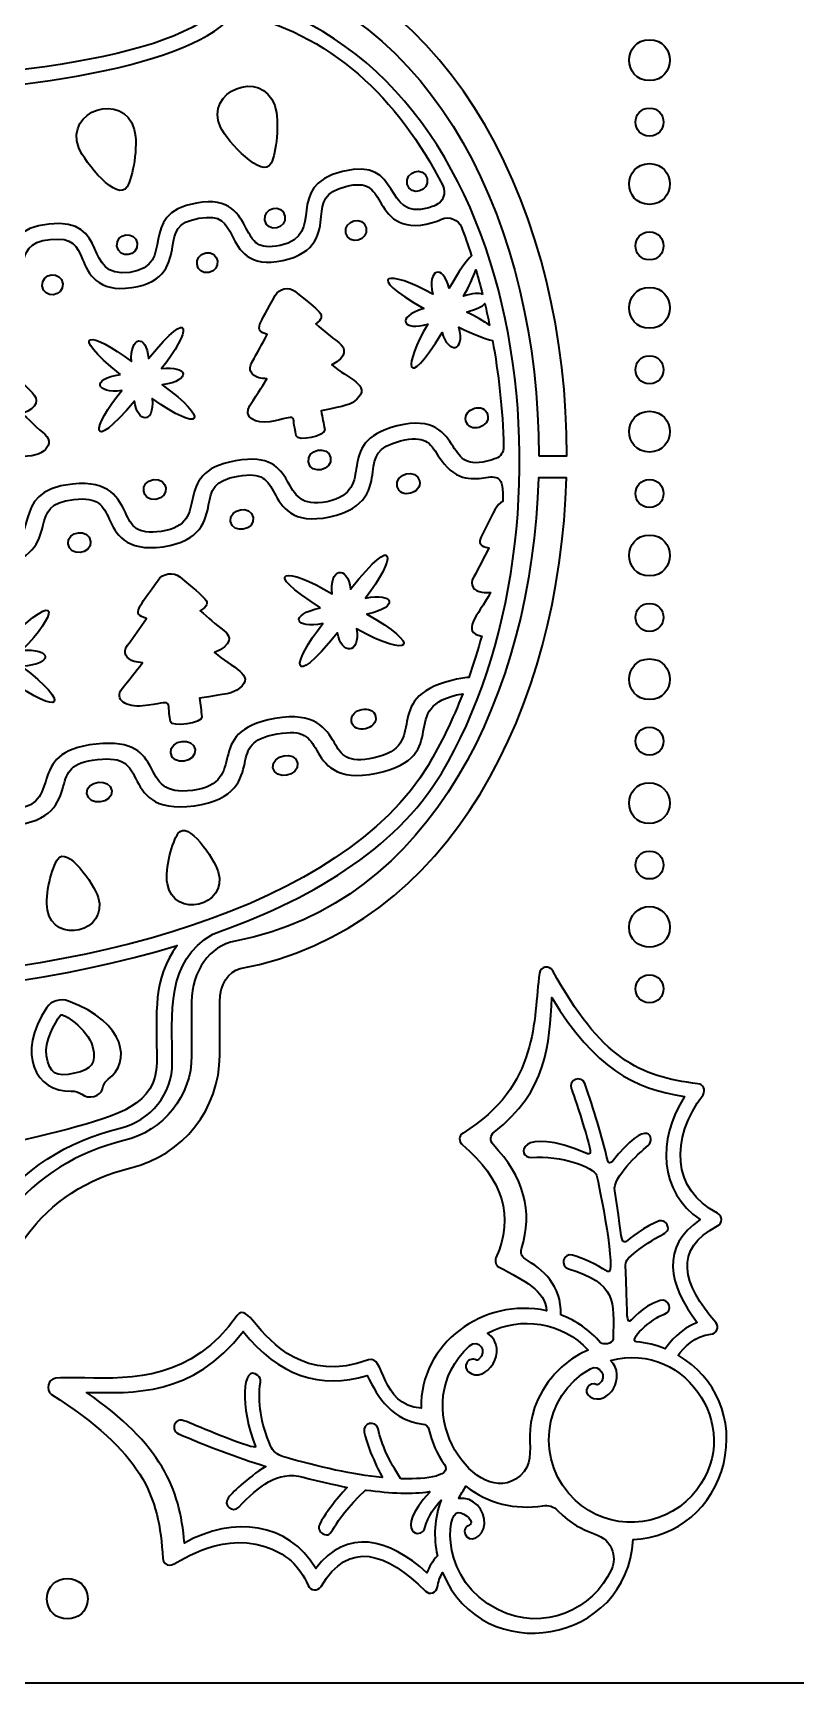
# Model space of a CAD drawing. Header units: inches. Extents: x 7.78 to 13.78, y -13.03 to -8.53.
# Drawn here: x 9.881 to 11.24, y -13.028 to -10.088 of the extents above; entities that cross this region are included whole.
import ezdxf

# ---------------------------------------------------------------- set-up
doc = ezdxf.new("R2010")
doc.units = ezdxf.units.IN
doc.header["$MEASUREMENT"] = 0
doc.layers.add('_U+0421_U+043B_U+043E_U+0439 1', color=7, linetype='Continuous')

# ---------------------------------------------------------------- blocks, each defined once
blk = doc.blocks.new('block 2')
at = {"layer": '_U+0421_U+043B_U+043E_U+0439 1', "color": 240, "lineweight": 35, "true_color": 0xed1c24}
for points, knots in [([(13.5124, -8.5278), (13.5124, -8.5278), (8.0431, -8.5278), (8.0431, -8.5278), (7.8965, -8.5278), (7.7778, -8.6393), (7.7778, -8.7769), (7.7778, -8.7769), (7.7778, -12.7785), (7.7778, -12.7785), (7.7778, -12.9161), (7.8965, -13.0278), (8.0431, -13.0278), (8.0431, -13.0278), (13.5124, -13.0278), (13.5124, -13.0278), (13.6589, -13.0278), (13.7778, -12.9161), (13.7778, -12.7785), (13.7778, -12.7785), (13.7778, -8.7769), (13.7778, -8.7769), (13.7778, -8.6393), (13.6589, -8.5278), (13.5124, -8.5278)], [0, 0, 0, 0, 1, 1, 1, 2, 2, 2, 3, 3, 3, 4, 4, 4, 5, 5, 5, 6, 6, 6, 7, 7, 7, 8, 8, 8, 8]), ([(10.7816, -10.8413), (10.7817, -10.4418), (10.6009, -10.042), (10.2405, -9.974), (10.177, -9.962), (10.1632, -9.9015), (10.1632, -9.8369), (10.1632, -9.7475), (10.1039, -9.6701), (10.0184, -9.6437), (9.5474, -9.4976), (9.8893, -8.8734), (9.5285, -8.8611), (9.5285, -8.8611), (9.5285, -8.8109), (9.5285, -8.8109), (9.948, -8.8209), (9.6008, -9.4617), (10.0332, -9.5959), (10.1409, -9.6291), (10.2132, -9.7261), (10.2132, -9.8369), (10.2132, -9.8519), (10.2078, -9.9169), (10.2496, -9.9248), (10.6374, -9.998), (10.8317, -10.4198), (10.8316, -10.8413), (10.8316, -10.8413), (10.7816, -10.8413), (10.7816, -10.8413)], [0, 0, 0, 0, 1, 1, 1, 2, 2, 2, 3, 3, 3, 4, 4, 4, 5, 5, 5, 6, 6, 6, 7, 7, 7, 8, 8, 8, 9, 9, 9, 10, 10, 10, 10]), ([(10.2496, -11.7551), (10.2289, -11.759), (10.2132, -11.7843), (10.2132, -11.814), (10.2132, -11.814), (10.2132, -11.91), (10.2132, -11.91), (10.2132, -12.0048), (10.148, -12.0872), (10.0546, -12.1101), (9.8985, -12.148), (9.8046, -12.2747), (9.7828, -12.4763), (9.7739, -12.5605), (9.7027, -12.624), (9.6173, -12.624), (9.6173, -12.624), (9.5285, -12.624), (9.5285, -12.624), (9.5285, -12.624), (9.5285, -12.574), (9.5285, -12.574), (9.5285, -12.574), (9.6173, -12.574), (9.6173, -12.574), (9.6764, -12.574), (9.7268, -12.5298), (9.7331, -12.4711), (9.7591, -12.2312), (9.8782, -12.1016), (10.0427, -12.0615), (10.1131, -12.0443), (10.1632, -11.9823), (10.1632, -11.91), (10.1632, -11.91), (10.1632, -11.814), (10.1632, -11.814), (10.1632, -11.7598), (10.1957, -11.7143), (10.2405, -11.7059), (10.5898, -11.6402), (10.7695, -11.2657), (10.781, -10.8807), (10.781, -10.8807), (10.831, -10.8807), (10.831, -10.8807), (10.8192, -11.2877), (10.6257, -11.6844), (10.2496, -11.7551)], [0, 0, 0, 0, 1, 1, 1, 2, 2, 2, 3, 3, 3, 4, 4, 4, 5, 5, 5, 6, 6, 6, 7, 7, 7, 8, 8, 8, 9, 9, 9, 10, 10, 10, 11, 11, 11, 12, 12, 12, 13, 13, 13, 14, 14, 14, 15, 15, 15, 16, 16, 16, 16])]:
    blk.add_open_spline(points, degree=3, knots=knots, dxfattribs=at)

msp = doc.modelspace()

# ---------------------------------------------------------------- linework, layer by layer
at = {"layer": '_U+0421_U+043B_U+043E_U+0439 1', "color": 7, "lineweight": 35, "true_color": 0xffffff}
for points, knots in [([(9.6989, -12.4801), (9.6946, -12.5204), (9.6602, -12.5508), (9.6189, -12.5508), (9.6189, -12.5508), (9.4035, -12.5508), (9.4035, -12.5508), (9.3624, -12.5508), (9.3281, -12.5204), (9.3237, -12.4803), (9.2981, -12.2437), (9.1788, -12.0873), (8.9878, -12.0396), (8.9327, -12.0259), (8.8944, -11.9776), (8.8948, -11.9221), (8.8956, -11.8134), (8.896, -11.7472), (8.837, -11.703), (8.6578, -11.6408), (8.4921, -11.5408), (8.403, -11.3807), (8.1487, -10.9234), (8.2667, -10.1162), (8.7869, -10.0219), (8.8738, -10.0061), (8.8959, -9.9293), (8.8938, -9.8403), (8.8919, -9.7665), (8.9398, -9.7118), (9.0003, -9.6954), (9.5145, -9.5546), (9.1726, -8.9236), (9.4926, -8.8966), (9.4926, -8.8966), (9.5287, -8.8957), (9.5287, -8.8957), (9.838, -8.9066), (9.5203, -9.5394), (10.0094, -9.6911), (10.0808, -9.7132), (10.1288, -9.7769), (10.1288, -9.8498), (10.1288, -9.9525), (10.1637, -10.0089), (10.2355, -10.0223), (10.7751, -10.1423), (10.8683, -10.9741), (10.6081, -11.4073), (10.5256, -11.5448), (10.3698, -11.6347), (10.2008, -11.6934), (10.2008, -11.6934), (10.2009, -11.6937), (10.2009, -11.6937), (10.1162, -11.7411), (10.1288, -11.8366), (10.1288, -11.9229), (10.1288, -11.978), (10.0906, -12.0259), (10.0358, -12.0393), (9.8442, -12.0861), (9.7246, -12.2426), (9.6989, -12.4801)], [0, 0, 0, 0, 1, 1, 1, 2, 2, 2, 3, 3, 3, 4, 4, 4, 5, 5, 5, 6, 6, 6, 7, 7, 7, 8, 8, 8, 9, 9, 9, 10, 10, 10, 11, 11, 11, 12, 12, 12, 13, 13, 13, 14, 14, 14, 15, 15, 15, 16, 16, 16, 17, 17, 17, 18, 18, 18, 19, 19, 19, 20, 20, 20, 21, 21, 21, 21]), ([(10.2098, -10.0444), (10.1562, -10.0272), (10.101, -9.9783), (10.101, -9.8498), (10.101, -9.7891), (10.0609, -9.7361), (10.0012, -9.7176), (9.9862, -9.713), (9.972, -9.7078), (9.9583, -9.7023), (9.9014, -9.8407), (9.1792, -9.8459), (9.0758, -9.7193), (9.0601, -9.7001), (9.0437, -9.7123), (9.0077, -9.7222), (8.9583, -9.7355), (8.9201, -9.7797), (8.9216, -9.8393), (8.9237, -9.9243), (8.9023, -9.9762), (8.8726, -10.0073), (8.6845, -10.204), (10.0368, -10.2388), (10.2098, -10.0444)], [0, 0, 0, 0, 1, 1, 1, 2, 2, 2, 3, 3, 3, 4, 4, 4, 5, 5, 5, 6, 6, 6, 7, 7, 7, 8, 8, 8, 8]), ([(8.4012, -10.3709), (8.4055, -10.3829), (8.4153, -10.3922), (8.4391, -10.3991), (8.5238, -10.4237), (8.4838, -10.3066), (8.5927, -10.3347), (8.7014, -10.3619), (8.6181, -10.4478), (8.7038, -10.4665), (8.7895, -10.4848), (8.7427, -10.3709), (8.8528, -10.3909), (8.963, -10.4104), (8.8851, -10.5019), (8.9716, -10.5144), (9.0581, -10.5266), (9.0046, -10.4164), (9.1156, -10.4286), (9.2267, -10.4401), (9.1544, -10.5369), (9.2414, -10.5433), (9.3285, -10.5493), (9.2685, -10.443), (9.3799, -10.4473), (9.4906, -10.4509), (9.426, -10.5528), (9.5123, -10.5529), (9.5996, -10.5528), (9.5333, -10.4509), (9.6448, -10.4473), (9.756, -10.443), (9.6962, -10.5494), (9.7833, -10.5433), (9.8702, -10.5371), (9.798, -10.4401), (9.9089, -10.4286), (10.0201, -10.4165), (9.9664, -10.5268), (10.0531, -10.5146), (10.1396, -10.5021), (10.0617, -10.4105), (10.1719, -10.3911), (10.2316, -10.3803), (10.2481, -10.4126), (10.2606, -10.4365), (10.2726, -10.4597), (10.2806, -10.4753), (10.3209, -10.4666), (10.4056, -10.448), (10.3239, -10.3619), (10.432, -10.3348), (10.5409, -10.3069), (10.501, -10.4239), (10.5855, -10.3994), (10.5898, -10.3982), (10.5935, -10.3968), (10.597, -10.3954), (10.6109, -10.3897), (10.6173, -10.3733), (10.6105, -10.36), (10.5321, -10.2055), (10.4102, -10.0871), (10.2396, -10.0515), (10.1085, -10.2405), (8.9866, -10.2539), (8.7991, -10.0732), (8.7846, -10.0593), (8.7635, -10.0548), (8.7442, -10.0603), (8.5863, -10.1053), (8.4734, -10.2232), (8.4012, -10.3709)], [0, 0, 0, 0, 1, 1, 1, 2, 2, 2, 3, 3, 3, 4, 4, 4, 5, 5, 5, 6, 6, 6, 7, 7, 7, 8, 8, 8, 9, 9, 9, 10, 10, 10, 11, 11, 11, 12, 12, 12, 13, 13, 13, 14, 14, 14, 15, 15, 15, 16, 16, 16, 17, 17, 17, 18, 18, 18, 19, 19, 19, 20, 20, 20, 21, 21, 21, 22, 22, 22, 23, 23, 23, 24, 24, 24, 24]), ([(10.9788, -10.1729), (11.0267, -10.1729), (11.0268, -10.1003), (10.9788, -10.1003), (10.9308, -10.1003), (10.9307, -10.1729), (10.9788, -10.1729)], [0, 0, 0, 0, 1, 1, 1, 2, 2, 2, 2]), ([(10.3049, -10.3203), (10.3135, -10.303), (10.3209, -10.2473), (10.3112, -10.2175), (10.288, -10.1504), (10.1849, -10.1915), (10.2148, -10.2562), (10.2273, -10.2823), (10.2901, -10.3498), (10.3049, -10.3203)], [0, 0, 0, 0, 1, 1, 1, 2, 2, 2, 3, 3, 3, 3]), ([(10.0483, -10.3622), (10.058, -10.3455), (10.0689, -10.2904), (10.0609, -10.26), (10.0421, -10.1915), (9.9366, -10.2259), (9.9623, -10.2925), (9.9731, -10.3194), (10.0316, -10.3907), (10.0483, -10.3622)], [0, 0, 0, 0, 1, 1, 1, 2, 2, 2, 3, 3, 3, 3]), ([(10.9788, -10.2718), (11.0117, -10.2718), (11.0117, -10.222), (10.9788, -10.222), (10.9459, -10.222), (10.9458, -10.2718), (10.9788, -10.2718)], [0, 0, 0, 0, 1, 1, 1, 2, 2, 2, 2]), ([(10.5826, -10.3473), (10.5769, -10.3247), (10.5419, -10.3348), (10.5473, -10.3576), (10.5527, -10.3804), (10.5883, -10.3701), (10.5826, -10.3473)], [0, 0, 0, 0, 1, 1, 1, 2, 2, 2, 2]), ([(10.9788, -10.3935), (11.0267, -10.3935), (11.0268, -10.3209), (10.9788, -10.3209), (10.9308, -10.3209), (10.9307, -10.3935), (10.9788, -10.3935)], [0, 0, 0, 0, 1, 1, 1, 2, 2, 2, 2]), ([(8.3016, -10.8375), (8.3081, -10.8416), (8.3166, -10.8454), (8.328, -10.8487), (8.3719, -10.8615), (8.3814, -10.8468), (8.3956, -10.8247), (8.4102, -10.8019), (8.4299, -10.7712), (8.4952, -10.788), (8.6152, -10.8182), (8.5263, -10.9025), (8.6201, -10.923), (8.6645, -10.9325), (8.6731, -10.9171), (8.6859, -10.8941), (8.6991, -10.8703), (8.7169, -10.8382), (8.783, -10.8503), (8.9049, -10.8718), (8.8201, -10.9622), (8.9155, -10.9759), (9.0106, -10.9895), (8.951, -10.8785), (9.0737, -10.8918), (9.196, -10.9046), (9.1181, -11.0008), (9.2134, -11.0079), (9.3087, -11.0144), (9.2431, -10.9079), (9.3659, -10.9126), (9.4887, -10.9166), (9.4167, -11.0183), (9.5123, -11.0184), (9.6085, -11.0183), (9.5355, -10.9166), (9.6587, -10.9126), (9.7819, -10.9079), (9.7155, -11.0144), (9.8112, -11.0079), (9.9066, -11.0009), (9.8285, -10.9046), (9.951, -10.8919), (10.0176, -10.8846), (10.0334, -10.9179), (10.0451, -10.9426), (10.0564, -10.9665), (10.0641, -10.9825), (10.1091, -10.9761), (10.2038, -10.9623), (10.1202, -10.8718), (10.2416, -10.8504), (10.3631, -10.8282), (10.3104, -10.9432), (10.4045, -10.9232), (10.4984, -10.9026), (10.4094, -10.8183), (10.5295, -10.7882), (10.5948, -10.7714), (10.6144, -10.8021), (10.6291, -10.825), (10.6433, -10.8469), (10.6527, -10.8618), (10.6966, -10.849), (10.6995, -10.8482), (10.7023, -10.8472), (10.7049, -10.8462), (10.7135, -10.8432), (10.7192, -10.8347), (10.7189, -10.8255), (10.7174, -10.7577), (10.7097, -10.6934), (10.6992, -10.636), (10.6857, -10.6329), (10.6657, -10.6255), (10.6392, -10.6122), (10.6514, -10.6576), (10.6193, -10.6598), (10.6094, -10.6216), (10.5417, -10.7334), (10.5407, -10.6779), (10.5838, -10.6068), (10.5401, -10.6202), (10.5251, -10.5948), (10.5768, -10.579), (10.4682, -10.5173), (10.5136, -10.5091), (10.5926, -10.5533), (10.5822, -10.5088), (10.611, -10.4988), (10.6217, -10.543), (10.6398, -10.5117), (10.653, -10.4934), (10.6618, -10.4849), (10.6555, -10.4653), (10.6493, -10.4482), (10.6438, -10.4343), (10.6383, -10.4201), (10.6223, -10.414), (10.6084, -10.4201), (10.6035, -10.4222), (10.5981, -10.4243), (10.5921, -10.4259), (10.5314, -10.4434), (10.5126, -10.4116), (10.4989, -10.3887), (10.4858, -10.3662), (10.4771, -10.3516), (10.4378, -10.3616), (10.3985, -10.3715), (10.3967, -10.3889), (10.3939, -10.4154), (10.3912, -10.4425), (10.3871, -10.4801), (10.3259, -10.4936), (10.2644, -10.5066), (10.2474, -10.4736), (10.2353, -10.4497), (10.2234, -10.4264), (10.2158, -10.4111), (10.176, -10.4183), (10.1362, -10.4253), (10.1334, -10.4425), (10.1291, -10.4687), (10.1246, -10.4955), (10.1184, -10.5329), (10.0564, -10.5419), (9.9944, -10.5505), (9.9795, -10.5162), (9.9688, -10.4916), (9.9584, -10.4675), (9.9516, -10.4516), (9.9114, -10.4559), (9.8714, -10.4603), (9.8676, -10.4771), (9.8617, -10.503), (9.8556, -10.5294), (9.8471, -10.5662), (9.7848, -10.5708), (9.7226, -10.5751), (9.7096, -10.5398), (9.7005, -10.5144), (9.6916, -10.4896), (9.6858, -10.4733), (9.6456, -10.4748), (9.6053, -10.4762), (9.6005, -10.4928), (9.5931, -10.5183), (9.5855, -10.5443), (9.5748, -10.5803), (9.5123, -10.5805), (9.4499, -10.5803), (9.4392, -10.5441), (9.4316, -10.5183), (9.4242, -10.4928), (9.4194, -10.4762), (9.3791, -10.4748), (9.3389, -10.4733), (9.3331, -10.4896), (9.3241, -10.5144), (9.3149, -10.5398), (9.3021, -10.5751), (9.2398, -10.5708), (9.1774, -10.5662), (9.1689, -10.5294), (9.163, -10.503), (9.157, -10.4771), (9.1533, -10.4601), (9.1133, -10.4559), (9.0731, -10.4516), (9.0663, -10.4673), (9.0559, -10.4915), (9.0452, -10.5162), (9.0302, -10.5505), (8.9683, -10.5418), (8.9063, -10.5328), (8.9001, -10.4954), (8.8956, -10.4686), (8.8913, -10.4423), (8.8885, -10.4253), (8.8487, -10.4182), (8.8089, -10.4109), (8.8013, -10.4262), (8.7894, -10.4496), (8.7773, -10.4734), (8.7602, -10.5065), (8.6988, -10.4934), (8.6374, -10.48), (8.6335, -10.4423), (8.6306, -10.4153), (8.628, -10.3887), (8.6262, -10.3714), (8.5869, -10.3615), (8.5476, -10.3514), (8.5389, -10.3661), (8.5256, -10.3886), (8.5121, -10.4115), (8.4931, -10.4433), (8.4326, -10.4258), (8.4237, -10.4232), (8.4162, -10.4201), (8.4096, -10.4168), (8.3966, -10.4098), (8.3805, -10.4164), (8.3749, -10.4301), (8.3683, -10.4468), (8.3621, -10.4643), (8.3562, -10.4824), (8.365, -10.4914), (8.3778, -10.5094), (8.3951, -10.5393), (8.4058, -10.4952), (8.4346, -10.5051), (8.4243, -10.5496), (8.5032, -10.5054), (8.5486, -10.5136), (8.44, -10.5753), (8.4918, -10.5912), (8.4767, -10.6165), (8.433, -10.6032), (8.4761, -10.6742), (8.4751, -10.7297), (8.4074, -10.6179), (8.3975, -10.6561), (8.3654, -10.654), (8.3776, -10.6085), (8.3521, -10.6213), (8.3326, -10.6287), (8.3192, -10.632), (8.3075, -10.6979), (8.301, -10.7676), (8.3016, -10.8375)], [0, 0, 0, 0, 1, 1, 1, 2, 2, 2, 3, 3, 3, 4, 4, 4, 5, 5, 5, 6, 6, 6, 7, 7, 7, 8, 8, 8, 9, 9, 9, 10, 10, 10, 11, 11, 11, 12, 12, 12, 13, 13, 13, 14, 14, 14, 15, 15, 15, 16, 16, 16, 17, 17, 17, 18, 18, 18, 19, 19, 19, 20, 20, 20, 21, 21, 21, 22, 22, 22, 23, 23, 23, 24, 24, 24, 25, 25, 25, 26, 26, 26, 27, 27, 27, 28, 28, 28, 29, 29, 29, 30, 30, 30, 31, 31, 31, 32, 32, 32, 33, 33, 33, 34, 34, 34, 35, 35, 35, 36, 36, 36, 37, 37, 37, 38, 38, 38, 39, 39, 39, 40, 40, 40, 41, 41, 41, 42, 42, 42, 43, 43, 43, 44, 44, 44, 45, 45, 45, 46, 46, 46, 47, 47, 47, 48, 48, 48, 49, 49, 49, 50, 50, 50, 51, 51, 51, 52, 52, 52, 53, 53, 53, 54, 54, 54, 55, 55, 55, 56, 56, 56, 57, 57, 57, 58, 58, 58, 59, 59, 59, 60, 60, 60, 61, 61, 61, 62, 62, 62, 63, 63, 63, 64, 64, 64, 65, 65, 65, 66, 66, 66, 67, 67, 67, 68, 68, 68, 69, 69, 69, 70, 70, 70, 71, 71, 71, 72, 72, 72, 73, 73, 73, 74, 74, 74, 75, 75, 75, 76, 76, 76, 77, 77, 77, 77]), ([(10.2937, -10.4219), (10.2978, -10.4451), (10.3338, -10.4373), (10.3294, -10.4143), (10.3251, -10.3912), (10.2896, -10.3989), (10.2937, -10.4219)], [0, 0, 0, 0, 1, 1, 1, 2, 2, 2, 2]), ([(10.4739, -10.4355), (10.4689, -10.4128), (10.4333, -10.4216), (10.4381, -10.4446), (10.443, -10.4676), (10.4791, -10.4584), (10.4739, -10.4355)], [0, 0, 0, 0, 1, 1, 1, 2, 2, 2, 2]), ([(10.0302, -10.4679), (10.033, -10.4912), (10.0692, -10.4861), (10.0663, -10.4628), (10.0634, -10.4396), (10.0276, -10.4446), (10.0302, -10.4679)], [0, 0, 0, 0, 1, 1, 1, 2, 2, 2, 2]), ([(10.9788, -10.4924), (11.0117, -10.4924), (11.0117, -10.4426), (10.9788, -10.4426), (10.9459, -10.4426), (10.9458, -10.4924), (10.9788, -10.4924)], [0, 0, 0, 0, 1, 1, 1, 2, 2, 2, 2]), ([(10.1937, -10.5151), (10.2177, -10.5108), (10.2123, -10.4757), (10.1883, -10.48), (10.1642, -10.4843), (10.1696, -10.5194), (10.1937, -10.5151)], [0, 0, 0, 0, 1, 1, 1, 2, 2, 2, 2]), ([(9.9337, -10.5348), (9.9314, -10.5116), (9.8951, -10.5154), (9.897, -10.5387), (9.8991, -10.5623), (9.9359, -10.5583), (9.9337, -10.5348)], [0, 0, 0, 0, 1, 1, 1, 2, 2, 2, 2]), ([(10.6814, -10.5539), (10.6774, -10.5379), (10.6736, -10.5243), (10.6695, -10.5102), (10.6649, -10.5234), (10.6575, -10.5397), (10.6475, -10.5571), (10.6633, -10.5522), (10.675, -10.551), (10.6814, -10.5539)], [0, 0, 0, 0, 1, 1, 1, 2, 2, 2, 3, 3, 3, 3]), ([(10.3026, -10.7808), (10.3567, -10.7703), (10.3394, -10.7647), (10.3495, -10.8057), (10.3514, -10.8171), (10.4023, -10.8061), (10.4002, -10.7948), (10.3981, -10.7837), (10.396, -10.7729), (10.3939, -10.7616), (10.4383, -10.7518), (10.4462, -10.7512), (10.4577, -10.7405), (10.4838, -10.7158), (10.4426, -10.705), (10.4127, -10.6791), (10.4399, -10.6657), (10.4391, -10.6494), (10.4253, -10.6396), (10.4112, -10.6294), (10.3981, -10.6179), (10.3844, -10.6066), (10.4058, -10.59), (10.3916, -10.5855), (10.347, -10.5483), (10.3366, -10.5397), (10.3187, -10.5436), (10.312, -10.5558), (10.2848, -10.6073), (10.2717, -10.6183), (10.298, -10.6251), (10.2889, -10.6418), (10.2803, -10.6582), (10.2709, -10.6741), (10.2624, -10.688), (10.2705, -10.6993), (10.2831, -10.7025), (10.2874, -10.7037), (10.2921, -10.7037), (10.2971, -10.7044), (10.293, -10.7114), (10.2826, -10.7275), (10.267, -10.7519), (10.2539, -10.7721), (10.2771, -10.7857), (10.3026, -10.7808)], [0, 0, 0, 0, 1, 1, 1, 2, 2, 2, 3, 3, 3, 4, 4, 4, 5, 5, 5, 6, 6, 6, 7, 7, 7, 8, 8, 8, 9, 9, 9, 10, 10, 10, 11, 11, 11, 12, 12, 12, 13, 13, 13, 14, 14, 14, 15, 15, 15, 15]), ([(10.9788, -10.6141), (11.0267, -10.6141), (11.0268, -10.5415), (10.9788, -10.5415), (10.9308, -10.5415), (10.9307, -10.6141), (10.9788, -10.6141)], [0, 0, 0, 0, 1, 1, 1, 2, 2, 2, 2]), ([(10.0363, -10.6966), (9.9827, -10.7041), (9.9935, -10.7315), (10.0388, -10.7253), (9.9851, -10.7886), (9.9773, -10.8436), (10.0617, -10.7439), (10.0655, -10.7832), (10.0976, -10.7861), (10.0927, -10.7393), (10.1805, -10.8025), (10.1982, -10.7778), (10.1106, -10.715), (10.1656, -10.7071), (10.1553, -10.6796), (10.1095, -10.6862), (10.162, -10.6214), (10.1674, -10.5684), (10.0863, -10.6682), (10.0827, -10.6229), (10.0527, -10.6282), (10.0559, -10.6737), (9.9849, -10.6176), (9.9388, -10.6186), (10.0363, -10.6966)], [0, 0, 0, 0, 1, 1, 1, 2, 2, 2, 3, 3, 3, 4, 4, 4, 5, 5, 5, 6, 6, 6, 7, 7, 7, 8, 8, 8, 8]), ([(10.6531, -10.5854), (10.6701, -10.5939), (10.6836, -10.6017), (10.6939, -10.6086), (10.691, -10.5945), (10.6885, -10.5831), (10.6854, -10.57), (10.6813, -10.5757), (10.6707, -10.5799), (10.6531, -10.5854)], [0, 0, 0, 0, 1, 1, 1, 2, 2, 2, 3, 3, 3, 3]), ([(9.7409, -10.8515), (9.7533, -10.8508), (9.7656, -10.8501), (9.7778, -10.8491), (9.7858, -10.8486), (9.7808, -10.8532), (9.7845, -10.8828), (9.7851, -10.8943), (9.8367, -10.8905), (9.8359, -10.879), (9.8352, -10.8678), (9.8344, -10.8568), (9.8337, -10.8453), (9.8787, -10.8416), (9.8866, -10.8422), (9.8991, -10.8332), (9.9092, -10.8258), (9.9138, -10.8134), (9.9014, -10.8029), (9.8931, -10.7958), (9.8666, -10.7715), (9.8617, -10.7661), (9.8902, -10.7565), (9.8914, -10.7403), (9.8789, -10.7286), (9.8662, -10.7165), (9.8546, -10.7033), (9.8423, -10.6903), (9.8656, -10.6765), (9.851, -10.6693), (9.8121, -10.6271), (9.8028, -10.6171), (9.7846, -10.6184), (9.7766, -10.6297), (9.7437, -10.6768), (9.7294, -10.6861), (9.7545, -10.6965), (9.7437, -10.7118), (9.7333, -10.7268), (9.722, -10.7412), (9.712, -10.754), (9.7187, -10.7662), (9.7308, -10.7712), (9.7351, -10.7729), (9.7396, -10.7737), (9.7444, -10.775), (9.7395, -10.7814), (9.7274, -10.7958), (9.7089, -10.8179), (9.6938, -10.8362), (9.7152, -10.8529), (9.7409, -10.8515)], [0, 0, 0, 0, 1, 1, 1, 2, 2, 2, 3, 3, 3, 4, 4, 4, 5, 5, 5, 6, 6, 6, 7, 7, 7, 8, 8, 8, 9, 9, 9, 10, 10, 10, 11, 11, 11, 12, 12, 12, 13, 13, 13, 14, 14, 14, 15, 15, 15, 16, 16, 16, 17, 17, 17, 17]), ([(10.9788, -10.713), (11.0117, -10.713), (11.0117, -10.6632), (10.9788, -10.6632), (10.9459, -10.6632), (10.9458, -10.713), (10.9788, -10.713)], [0, 0, 0, 0, 1, 1, 1, 2, 2, 2, 2]), ([(10.6905, -10.768), (10.6846, -10.7455), (10.6462, -10.7568), (10.6517, -10.7794), (10.6573, -10.8022), (10.6962, -10.7908), (10.6905, -10.768)], [0, 0, 0, 0, 1, 1, 1, 2, 2, 2, 2]), ([(10.9788, -10.8347), (11.0267, -10.8347), (11.0268, -10.7621), (10.9788, -10.7621), (10.9308, -10.7621), (10.9307, -10.8347), (10.9788, -10.8347)], [0, 0, 0, 0, 1, 1, 1, 2, 2, 2, 2]), ([(8.3683, -11.2362), (8.377, -11.2369), (8.3867, -11.2384), (8.3977, -11.2412), (8.5303, -11.2746), (8.4327, -11.3569), (8.5363, -11.3796), (8.6391, -11.4015), (8.5799, -11.2853), (8.7131, -11.3096), (8.847, -11.3332), (8.7551, -11.4223), (8.8595, -11.4375), (8.9633, -11.4521), (8.8974, -11.3404), (9.0316, -11.3551), (9.1659, -11.369), (9.081, -11.4647), (9.1853, -11.4723), (9.2898, -11.4796), (9.217, -11.3726), (9.3519, -11.3779), (9.4876, -11.3823), (9.4067, -11.4837), (9.5123, -11.484), (9.6171, -11.4837), (9.5377, -11.3822), (9.6727, -11.3779), (9.8076, -11.3728), (9.7348, -11.4796), (9.8392, -11.4723), (9.9437, -11.4648), (9.8587, -11.3691), (9.993, -11.3551), (10.1278, -11.3404), (10.0606, -11.4523), (10.1649, -11.4376), (10.2694, -11.4226), (10.1778, -11.3333), (10.3114, -11.3097), (10.3838, -11.2965), (10.4027, -11.3283), (10.4169, -11.3519), (10.4305, -11.3748), (10.4395, -11.3901), (10.4881, -11.3797), (10.5909, -11.3573), (10.4952, -11.2746), (10.6269, -11.2415), (10.6381, -11.2386), (10.648, -11.2371), (10.6569, -11.2364), (10.6653, -11.2123), (10.6731, -11.1878), (10.6799, -11.1625), (10.6421, -11.1557), (10.6719, -11.1279), (10.6958, -11.085), (10.6903, -11.0848), (10.6852, -11.0853), (10.6803, -11.0846), (10.6663, -11.0826), (10.657, -11.0722), (10.6656, -11.0573), (10.6752, -11.0404), (10.6838, -11.0232), (10.6928, -11.0055), (10.677, -11.0032), (10.6735, -10.9965), (10.6785, -10.9868), (10.7051, -10.9351), (10.7048, -10.9291), (10.7174, -10.923), (10.7229, -10.8263), (10.6608, -10.9338), (10.6019, -10.8407), (10.5878, -10.8183), (10.5787, -10.8039), (10.5352, -10.815), (10.4917, -10.8259), (10.4895, -10.8433), (10.4859, -10.8701), (10.4823, -10.8973), (10.4771, -10.9354), (10.4095, -10.9501), (10.3417, -10.9646), (10.3237, -10.9316), (10.3106, -10.9079), (10.298, -10.8847), (10.2896, -10.8696), (10.2458, -10.8776), (10.2019, -10.8854), (10.1985, -10.9026), (10.1934, -10.929), (10.1881, -10.9559), (10.1808, -10.9934), (10.1124, -11.0034), (10.0439, -11.013), (10.0278, -10.9787), (10.0163, -10.9543), (10.0051, -10.9301), (9.9977, -10.9144), (9.9534, -10.9193), (9.9092, -10.9239), (9.9048, -10.9408), (9.8981, -10.9669), (9.8912, -10.9933), (9.8816, -11.0303), (9.8128, -11.0354), (9.7441, -11.04), (9.7301, -11.0048), (9.7201, -10.9794), (9.7103, -10.9547), (9.7039, -10.9384), (9.6595, -10.9401), (9.6151, -10.9416), (9.6098, -10.9582), (9.6014, -10.9837), (9.593, -11.0097), (9.5812, -11.0458), (9.5123, -11.0459), (9.4434, -11.0458), (9.4316, -11.0096), (9.4231, -10.9837), (9.4149, -10.9582), (9.4095, -10.9416), (9.3651, -10.9401), (9.3206, -10.9384), (9.3142, -10.9546), (9.3045, -10.9794), (9.2945, -11.0047), (9.2805, -11.04), (9.2117, -11.0353), (9.143, -11.0303), (9.1334, -10.9933), (9.1264, -10.9668), (9.1198, -10.9408), (9.1155, -10.9239), (9.0712, -10.9191), (9.0269, -10.9144), (9.0195, -10.9301), (9.0083, -10.9541), (8.9967, -10.9787), (8.9806, -11.0129), (8.9123, -11.0033), (8.8439, -10.9933), (8.8364, -10.9558), (8.8313, -10.9289), (8.8262, -10.9025), (8.8228, -10.8853), (8.7788, -10.8775), (8.7349, -10.8694), (8.7266, -10.8846), (8.7139, -10.9078), (8.7009, -10.9315), (8.6828, -10.9644), (8.6151, -10.95), (8.5474, -10.9351), (8.5423, -10.8972), (8.5387, -10.8698), (8.5352, -10.8432), (8.5328, -10.8257), (8.4894, -10.8148), (8.446, -10.8037), (8.4369, -10.8182), (8.4227, -10.8404), (8.4084, -10.8632), (8.3883, -10.8947), (8.3214, -10.8754), (8.3142, -10.8733), (8.3078, -10.8709), (8.3021, -10.8683), (8.3026, -10.888), (8.3027, -10.8965), (8.3044, -10.9226), (8.3088, -10.9251), (8.3127, -10.9284), (8.3149, -10.9329), (8.3427, -10.9876), (8.3558, -11), (8.3271, -11.004), (8.336, -11.0211), (8.3439, -11.038), (8.3537, -11.0541), (8.3626, -11.0691), (8.357, -11.0839), (8.3295, -11.0833), (8.3283, -11.0853), (8.328, -11.0858), (8.3267, -11.0878), (8.3501, -11.1291), (8.3742, -11.1511), (8.3442, -11.16), (8.3513, -11.1861), (8.3594, -11.2115), (8.3683, -11.2362)], [0, 0, 0, 0, 1, 1, 1, 2, 2, 2, 3, 3, 3, 4, 4, 4, 5, 5, 5, 6, 6, 6, 7, 7, 7, 8, 8, 8, 9, 9, 9, 10, 10, 10, 11, 11, 11, 12, 12, 12, 13, 13, 13, 14, 14, 14, 15, 15, 15, 16, 16, 16, 17, 17, 17, 18, 18, 18, 19, 19, 19, 20, 20, 20, 21, 21, 21, 22, 22, 22, 23, 23, 23, 24, 24, 24, 25, 25, 25, 26, 26, 26, 27, 27, 27, 28, 28, 28, 29, 29, 29, 30, 30, 30, 31, 31, 31, 32, 32, 32, 33, 33, 33, 34, 34, 34, 35, 35, 35, 36, 36, 36, 37, 37, 37, 38, 38, 38, 39, 39, 39, 40, 40, 40, 41, 41, 41, 42, 42, 42, 43, 43, 43, 44, 44, 44, 45, 45, 45, 46, 46, 46, 47, 47, 47, 48, 48, 48, 49, 49, 49, 50, 50, 50, 51, 51, 51, 52, 52, 52, 53, 53, 53, 54, 54, 54, 55, 55, 55, 56, 56, 56, 57, 57, 57, 58, 58, 58, 59, 59, 59, 60, 60, 60, 61, 61, 61, 62, 62, 62, 63, 63, 63, 64, 64, 64, 65, 65, 65, 65]), ([(10.3714, -10.853), (10.3755, -10.8762), (10.4149, -10.8678), (10.4106, -10.8446), (10.4063, -10.8216), (10.3673, -10.8301), (10.3714, -10.853)], [0, 0, 0, 0, 1, 1, 1, 2, 2, 2, 2]), ([(10.5691, -10.8859), (10.5641, -10.8632), (10.5246, -10.873), (10.5295, -10.8959), (10.5344, -10.9189), (10.5741, -10.9089), (10.5691, -10.8859)], [0, 0, 0, 0, 1, 1, 1, 2, 2, 2, 2]), ([(10.0953, -10.8837), (10.0691, -10.8875), (10.0734, -10.9228), (10.0995, -10.919), (10.1258, -10.9154), (10.1214, -10.8801), (10.0953, -10.8837)], [0, 0, 0, 0, 1, 1, 1, 2, 2, 2, 2]), ([(10.9788, -10.9336), (11.0117, -10.9336), (11.0117, -10.8838), (10.9788, -10.8838), (10.9459, -10.8838), (10.9458, -10.9336), (10.9788, -10.9336)], [0, 0, 0, 0, 1, 1, 1, 2, 2, 2, 2]), ([(10.2726, -10.9512), (10.2691, -10.9282), (10.2292, -10.9351), (10.2326, -10.9583), (10.236, -10.9816), (10.2763, -10.9744), (10.2726, -10.9512)], [0, 0, 0, 0, 1, 1, 1, 2, 2, 2, 2]), ([(9.9833, -10.9939), (9.981, -10.9705), (9.9409, -10.9748), (9.943, -10.9982), (9.9449, -11.0216), (9.9855, -11.0173), (9.9833, -10.9939)], [0, 0, 0, 0, 1, 1, 1, 2, 2, 2, 2]), ([(10.393, -11.1122), (10.3345, -11.1246), (10.3477, -11.1509), (10.397, -11.1405), (10.3413, -11.2087), (10.3355, -11.2646), (10.4231, -11.1571), (10.4291, -11.1961), (10.4644, -11.1961), (10.4569, -11.1497), (10.5559, -11.2048), (10.5744, -11.1783), (10.4753, -11.1237), (10.5352, -11.1107), (10.5227, -11.0841), (10.4727, -11.0951), (10.5274, -11.0251), (10.5308, -10.9718), (10.4464, -11.0791), (10.4405, -11.0341), (10.4077, -11.0423), (10.4134, -11.0875), (10.3327, -11.0379), (10.2821, -11.043), (10.393, -11.1122)], [0, 0, 0, 0, 1, 1, 1, 2, 2, 2, 3, 3, 3, 4, 4, 4, 5, 5, 5, 6, 6, 6, 7, 7, 7, 8, 8, 8, 8]), ([(10.9788, -11.0553), (11.0267, -11.0553), (11.0268, -10.9827), (10.9788, -10.9827), (10.9308, -10.9827), (10.9307, -11.0553), (10.9788, -11.0553)], [0, 0, 0, 0, 1, 1, 1, 2, 2, 2, 2]), ([(10.076, -11.2871), (10.1359, -11.2797), (10.1174, -11.273), (10.1253, -11.3147), (10.1267, -11.3261), (10.183, -11.318), (10.1814, -11.3066), (10.1801, -11.2954), (10.1787, -11.2846), (10.1771, -11.273), (10.2263, -11.2657), (10.2349, -11.2655), (10.2483, -11.2554), (10.2788, -11.2321), (10.2342, -11.2187), (10.2038, -11.1916), (10.2352, -11.1794), (10.2346, -11.1629), (10.2208, -11.1526), (10.206, -11.1418), (10.1927, -11.1296), (10.1785, -11.1175), (10.2033, -11.1019), (10.1881, -11.0966), (10.142, -11.0571), (10.1313, -11.0478), (10.1113, -11.0508), (10.1033, -11.0628), (10.0692, -11.1129), (10.0545, -11.123), (10.0826, -11.1312), (10.0714, -11.1473), (10.0608, -11.1632), (10.0492, -11.1786), (10.0391, -11.1922), (10.047, -11.2037), (10.0606, -11.2078), (10.0653, -11.2091), (10.0705, -11.2096), (10.0758, -11.2104), (10.0708, -11.2172), (10.0581, -11.2326), (10.0394, -11.2562), (10.0237, -11.2757), (10.048, -11.2905), (10.076, -11.2871)], [0, 0, 0, 0, 1, 1, 1, 2, 2, 2, 3, 3, 3, 4, 4, 4, 5, 5, 5, 6, 6, 6, 7, 7, 7, 8, 8, 8, 9, 9, 9, 10, 10, 10, 11, 11, 11, 12, 12, 12, 13, 13, 13, 14, 14, 14, 15, 15, 15, 15]), ([(9.7801, -11.1934), (9.7208, -11.1973), (9.7306, -11.2255), (9.7808, -11.2222), (9.7174, -11.2818), (9.7051, -11.3364), (9.8046, -11.2422), (9.8059, -11.2818), (9.8408, -11.2868), (9.8388, -11.2397), (9.9303, -11.3084), (9.9517, -11.2847), (9.8603, -11.2166), (9.921, -11.2121), (9.9119, -11.184), (9.861, -11.1878), (9.9235, -11.1262), (9.9333, -11.0737), (9.837, -11.1682), (9.8364, -11.1228), (9.803, -11.1262), (9.8033, -11.1719), (9.7292, -11.1112), (9.6785, -11.1091), (9.7801, -11.1934)], [0, 0, 0, 0, 1, 1, 1, 2, 2, 2, 3, 3, 3, 4, 4, 4, 5, 5, 5, 6, 6, 6, 7, 7, 7, 8, 8, 8, 8]), ([(10.9788, -11.1542), (11.0117, -11.1542), (11.0117, -11.1044), (10.9788, -11.1044), (10.9459, -11.1044), (10.9458, -11.1542), (10.9788, -11.1542)], [0, 0, 0, 0, 1, 1, 1, 2, 2, 2, 2]), ([(10.9788, -11.2759), (11.0267, -11.2759), (11.0268, -11.2033), (10.9788, -11.2033), (10.9308, -11.2033), (10.9307, -11.2759), (10.9788, -11.2759)], [0, 0, 0, 0, 1, 1, 1, 2, 2, 2, 2]), ([(10.5844, -11.393), (10.6078, -11.3539), (10.6285, -11.3109), (10.6462, -11.2654), (10.522, -11.2865), (10.6337, -11.3759), (10.4931, -11.4068), (10.4191, -11.4225), (10.3998, -11.3897), (10.386, -11.3662), (10.3726, -11.3432), (10.3637, -11.3282), (10.3156, -11.3369), (10.2674, -11.3454), (10.2635, -11.3628), (10.2577, -11.3893), (10.2516, -11.4164), (10.243, -11.4541), (10.1683, -11.465), (10.0934, -11.4754), (10.0763, -11.4414), (10.0639, -11.4169), (10.0519, -11.3929), (10.0439, -11.3773), (9.9955, -11.3826), (9.9469, -11.3876), (9.942, -11.4046), (9.9345, -11.4307), (9.9267, -11.4573), (9.916, -11.4943), (9.8409, -11.4998), (9.7656, -11.505), (9.7506, -11.4697), (9.7396, -11.4446), (9.7291, -11.4197), (9.7221, -11.4036), (9.6735, -11.4054), (9.6248, -11.4071), (9.6189, -11.4236), (9.6098, -11.4491), (9.6005, -11.4751), (9.5876, -11.5114), (9.5123, -11.5115), (9.437, -11.5112), (9.4239, -11.4751), (9.4146, -11.449), (9.4056, -11.4236), (9.3996, -11.4069), (9.351, -11.4054), (9.3023, -11.4036), (9.2955, -11.4197), (9.2848, -11.4444), (9.2739, -11.4697), (9.2588, -11.505), (9.1837, -11.4998), (9.1085, -11.4943), (9.0977, -11.4572), (9.0901, -11.4307), (9.0826, -11.4046), (9.0776, -11.3876), (9.0291, -11.3825), (8.9805, -11.3772), (8.9727, -11.3928), (8.9606, -11.4168), (8.9483, -11.4412), (8.931, -11.4753), (8.8562, -11.4648), (8.7816, -11.454), (8.773, -11.4162), (8.7669, -11.3891), (8.7609, -11.3625), (8.757, -11.3453), (8.7089, -11.3366), (8.6608, -11.328), (8.652, -11.343), (8.6385, -11.3661), (8.6246, -11.3896), (8.6055, -11.4223), (8.5314, -11.4065), (8.3924, -11.3761), (8.5002, -11.2865), (8.3794, -11.2654), (8.3935, -11.3012), (8.4095, -11.3354), (8.4273, -11.3672), (8.7381, -11.9255), (10.2851, -11.8916), (10.5844, -11.393)], [0, 0, 0, 0, 1, 1, 1, 2, 2, 2, 3, 3, 3, 4, 4, 4, 5, 5, 5, 6, 6, 6, 7, 7, 7, 8, 8, 8, 9, 9, 9, 10, 10, 10, 11, 11, 11, 12, 12, 12, 13, 13, 13, 14, 14, 14, 15, 15, 15, 16, 16, 16, 17, 17, 17, 18, 18, 18, 19, 19, 19, 20, 20, 20, 21, 21, 21, 22, 22, 22, 23, 23, 23, 24, 24, 24, 25, 25, 25, 26, 26, 26, 27, 27, 27, 28, 28, 28, 29, 29, 29, 29]), ([(10.4481, -11.3151), (10.4521, -11.3383), (10.4955, -11.329), (10.491, -11.3059), (10.4867, -11.2829), (10.4439, -11.2922), (10.4481, -11.3151)], [0, 0, 0, 0, 1, 1, 1, 2, 2, 2, 2]), ([(10.126, -11.3708), (10.1287, -11.3941), (10.1724, -11.388), (10.1695, -11.3647), (10.1666, -11.3414), (10.1234, -11.3475), (10.126, -11.3708)], [0, 0, 0, 0, 1, 1, 1, 2, 2, 2, 2]), ([(10.9788, -11.3748), (11.0117, -11.3748), (11.0117, -11.325), (10.9788, -11.325), (10.9459, -11.325), (10.9458, -11.3748), (10.9788, -11.3748)], [0, 0, 0, 0, 1, 1, 1, 2, 2, 2, 2]), ([(10.3519, -11.3891), (10.3481, -11.3661), (10.3048, -11.3739), (10.3081, -11.3971), (10.3116, -11.4203), (10.3555, -11.4125), (10.3519, -11.3891)], [0, 0, 0, 0, 1, 1, 1, 2, 2, 2, 2]), ([(10.0208, -11.4382), (10.0185, -11.4148), (9.9748, -11.4196), (9.9767, -11.4429), (9.9788, -11.4664), (10.023, -11.4616), (10.0208, -11.4382)], [0, 0, 0, 0, 1, 1, 1, 2, 2, 2, 2]), ([(10.9788, -11.4239), (10.9308, -11.4239), (10.9307, -11.4965), (10.9788, -11.4965), (10.9988, -11.4965), (11.0151, -11.4803), (11.0151, -11.4602), (11.0151, -11.4402), (10.9988, -11.4239), (10.9788, -11.4239)], [0, 0, 0, 0, 1, 1, 1, 2, 2, 2, 3, 3, 3, 3]), ([(10.2106, -11.5828), (10.203, -11.5579), (10.1563, -11.4897), (10.1392, -11.514), (10.1292, -11.528), (10.1152, -11.5764), (10.1199, -11.6043), (10.1314, -11.6669), (10.2284, -11.6443), (10.2106, -11.5828)], [0, 0, 0, 0, 1, 1, 1, 2, 2, 2, 3, 3, 3, 3]), ([(9.9967, -11.6283), (9.9888, -11.6034), (9.9414, -11.5357), (9.9246, -11.5601), (9.9148, -11.5744), (9.9013, -11.6229), (9.9063, -11.6507), (9.9185, -11.7132), (10.0151, -11.6896), (9.9967, -11.6283)], [0, 0, 0, 0, 1, 1, 1, 2, 2, 2, 3, 3, 3, 3]), ([(10.9788, -11.5456), (10.9459, -11.5456), (10.9458, -11.5954), (10.9788, -11.5954), (11.0117, -11.5954), (11.0117, -11.5456), (10.9788, -11.5456)], [0, 0, 0, 0, 1, 1, 1, 2, 2, 2, 2]), ([(11.0151, -11.6808), (11.0151, -11.6608), (10.9988, -11.6445), (10.9788, -11.6445), (10.9587, -11.6445), (10.9425, -11.6608), (10.9425, -11.6808), (10.9425, -11.7288), (11.0151, -11.7288), (11.0151, -11.6808)], [0, 0, 0, 0, 1, 1, 1, 2, 2, 2, 3, 3, 3, 3]), ([(9.9431, -12.0408), (10.0313, -12.0169), (10.101, -11.9973), (10.101, -11.9229), (10.101, -11.829), (10.0931, -11.7741), (10.1376, -11.7139), (9.7308, -11.8357), (9.2513, -11.8296), (8.8917, -11.7207), (8.9237, -11.7698), (8.9233, -11.8348), (8.9226, -11.9222), (8.9223, -11.9648), (8.9519, -12.0021), (8.9945, -12.0126), (9.0983, -12.0386), (9.3737, -12.1946), (9.9431, -12.0408)], [0, 0, 0, 0, 1, 1, 1, 2, 2, 2, 3, 3, 3, 4, 4, 4, 5, 5, 5, 6, 6, 6, 6]), ([(11.1109, -12.6366), (11.0919, -12.7153), (11.0288, -12.7679), (10.9495, -12.7722), (10.9398, -12.9579), (10.6823, -13.0041), (10.6102, -12.8311), (10.6053, -12.8393), (10.6023, -12.8479), (10.6012, -12.8565), (10.5999, -12.8671), (10.587, -12.8714), (10.5795, -12.864), (10.5112, -12.7957), (10.4431, -12.7716), (10.3937, -12.8557), (10.3876, -12.8654), (10.3746, -12.863), (10.3709, -12.8541), (10.3562, -12.8194), (10.3295, -12.7954), (10.2937, -12.7846), (10.205, -12.7575), (10.1381, -12.8179), (10.1242, -12.8179), (10.1178, -12.8179), (10.1119, -12.813), (10.1116, -12.8058), (10.1063, -12.6926), (10.0742, -12.6164), (9.9135, -12.5137), (9.908, -12.5101), (9.907, -12.5025), (9.9085, -12.4965), (9.912, -12.4826), (9.9181, -12.4836), (9.9731, -12.4844), (10.0578, -12.4859), (10.1634, -12.4876), (10.2444, -12.3733), (10.2533, -12.3598), (10.2649, -12.3734), (10.2753, -12.3858), (10.3046, -12.4207), (10.3656, -12.4933), (10.4781, -12.4521), (10.5083, -12.4416), (10.4982, -12.5336), (10.572, -12.538), (10.5694, -12.4232), (10.6834, -12.3403), (10.7955, -12.3646), (10.7926, -12.3284), (10.7559, -12.3107), (10.7109, -12.2869), (10.7051, -12.2839), (10.7026, -12.2766), (10.7052, -12.2705), (10.738, -12.1966), (10.7183, -12.1307), (10.6451, -12.0687), (10.6384, -12.063), (10.6392, -12.0526), (10.6466, -12.048), (10.7831, -11.964), (10.7716, -11.8446), (10.7827, -11.7633), (10.7844, -11.7512), (10.8006, -11.7482), (10.8064, -11.7589), (10.8919, -11.914), (10.9606, -11.9484), (11.0651, -11.9601), (11.0737, -11.9612), (11.0797, -11.9705), (11.0742, -11.9798), (11.0155, -12.0582), (11.0184, -12.1497), (11.1001, -12.1908), (11.1094, -12.1955), (11.1094, -12.2089), (11.1001, -12.2136), (11.0201, -12.254), (11.0376, -12.3178), (11.0969, -12.3854), (11.1037, -12.3933), (11.0987, -12.4059), (11.088, -12.4066), (11.0595, -12.4082), (11.0387, -12.4316), (11.0298, -12.4439), (11.0978, -12.484), (11.1296, -12.559), (11.1109, -12.6366)], [0, 0, 0, 0, 1, 1, 1, 2, 2, 2, 3, 3, 3, 4, 4, 4, 5, 5, 5, 6, 6, 6, 7, 7, 7, 8, 8, 8, 9, 9, 9, 10, 10, 10, 11, 11, 11, 12, 12, 12, 13, 13, 13, 14, 14, 14, 15, 15, 15, 16, 16, 16, 17, 17, 17, 18, 18, 18, 19, 19, 19, 20, 20, 20, 21, 21, 21, 22, 22, 22, 23, 23, 23, 24, 24, 24, 25, 25, 25, 26, 26, 26, 27, 27, 27, 28, 28, 28, 29, 29, 29, 30, 30, 30, 31, 31, 31, 31]), ([(10.9788, -11.816), (11.0117, -11.816), (11.0117, -11.7662), (10.9788, -11.7662), (10.9459, -11.7662), (10.9458, -11.816), (10.9788, -11.816)], [0, 0, 0, 0, 1, 1, 1, 2, 2, 2, 2]), ([(9.9051, -11.8244), (9.9133, -11.8125), (9.9295, -11.8076), (9.9438, -11.8129), (10.0472, -11.8514), (10.0554, -11.9221), (10.0145, -11.9521), (10.0088, -11.9562), (10.0058, -11.9625), (10.0044, -11.9693), (10.0017, -11.9823), (9.9795, -11.9887), (9.9673, -11.979), (9.962, -11.9748), (9.9553, -11.9729), (9.9487, -11.9732), (9.8855, -11.9761), (9.8498, -11.9061), (9.9051, -11.8244)], [0, 0, 0, 0, 1, 1, 1, 2, 2, 2, 3, 3, 3, 4, 4, 4, 5, 5, 5, 6, 6, 6, 6]), ([(10.8209, -12.3721), (10.8484, -12.3825), (10.8721, -12.3991), (10.8916, -12.4216), (10.8955, -12.4262), (10.9135, -12.4237), (10.9138, -12.415), (10.9158, -12.3466), (10.9199, -12.3157), (10.8344, -12.29), (10.8185, -12.2854), (10.8252, -12.2608), (10.8416, -12.2655), (10.8623, -12.2718), (10.8826, -12.2812), (10.9038, -12.2946), (10.9224, -12.3066), (10.8885, -12.1369), (10.8844, -12.1233), (10.8802, -12.1093), (10.8214, -12.0869), (10.7683, -12.0914), (10.7417, -12.0932), (10.7428, -12.0309), (10.8683, -12.085), (10.8705, -12.0859), (10.8723, -12.0847), (10.8727, -12.0843), (10.8781, -12.0802), (10.8416, -11.9749), (10.8394, -11.9686), (10.8338, -11.953), (10.8576, -11.9439), (10.8634, -11.96), (10.8799, -12.0065), (10.8934, -12.0515), (10.9046, -12.0978), (10.9055, -12.1011), (10.9098, -12.1021), (10.912, -12.0993), (10.9773, -12.0158), (10.9901, -12.0584), (10.9763, -12.0703), (10.9582, -12.0853), (10.913, -12.1266), (10.9169, -12.1507), (10.9395, -12.2864), (10.913, -12.2405), (10.9934, -12.2053), (10.9998, -12.2023), (11.0073, -12.2053), (11.0102, -12.2118), (11.0185, -12.2309), (10.9949, -12.2226), (10.9414, -12.2712), (10.938, -12.2743), (10.936, -12.2789), (10.9362, -12.2834), (10.9426, -12.4429), (10.928, -12.3683), (10.998, -12.3464), (11.0139, -12.3412), (11.0217, -12.3655), (11.0056, -12.3707), (10.9809, -12.3784), (10.9392, -12.4186), (10.9555, -12.42), (10.9733, -12.4215), (10.9905, -12.4258), (11.0067, -12.4323), (11.0148, -12.4207), (11.0346, -12.3961), (11.0639, -12.3857), (11.012, -12.3191), (10.9987, -12.2491), (11.0691, -12.2022), (10.9962, -12.1522), (10.9914, -12.0609), (11.0413, -11.9828), (10.9513, -11.9691), (10.8821, -11.9339), (10.8048, -11.8068), (10.8008, -11.889), (10.7956, -11.9746), (10.7021, -12.0462), (10.6952, -12.0515), (10.6939, -12.0621), (10.7003, -12.0687), (10.7549, -12.1254), (10.7719, -12.1879), (10.7508, -12.2541), (10.7485, -12.2611), (10.7512, -12.2684), (10.7571, -12.2721), (10.7878, -12.2907), (10.8224, -12.3187), (10.8209, -12.3721)], [0, 0, 0, 0, 1, 1, 1, 2, 2, 2, 3, 3, 3, 4, 4, 4, 5, 5, 5, 6, 6, 6, 7, 7, 7, 8, 8, 8, 9, 9, 9, 10, 10, 10, 11, 11, 11, 12, 12, 12, 13, 13, 13, 14, 14, 14, 15, 15, 15, 16, 16, 16, 17, 17, 17, 18, 18, 18, 19, 19, 19, 20, 20, 20, 21, 21, 21, 22, 22, 22, 23, 23, 23, 24, 24, 24, 25, 25, 25, 26, 26, 26, 27, 27, 27, 28, 28, 28, 29, 29, 29, 30, 30, 30, 31, 31, 31, 32, 32, 32, 32]), ([(9.9048, -11.9107), (9.9095, -11.9418), (9.9217, -11.9493), (9.9546, -11.9415), (9.9849, -11.9344), (9.9945, -11.925), (9.9866, -11.8937), (9.9778, -11.8611), (9.9327, -11.8332), (9.9294, -11.8379), (9.9185, -11.8534), (9.9009, -11.8836), (9.9048, -11.9107)], [0, 0, 0, 0, 1, 1, 1, 2, 2, 2, 3, 3, 3, 4, 4, 4, 4]), ([(10.7401, -12.6647), (10.7949, -12.6305), (10.7345, -12.579), (10.7985, -12.4915), (10.8178, -12.4655), (10.8414, -12.4468), (10.8694, -12.4346), (10.823, -12.3851), (10.7501, -12.3729), (10.6903, -12.4044), (10.7323, -12.4343), (10.6855, -12.498), (10.6564, -12.4732), (10.6514, -12.469), (10.6503, -12.4628), (10.6534, -12.4573), (10.6567, -12.4512), (10.6645, -12.449), (10.6706, -12.4525), (10.6717, -12.4532), (10.6734, -12.4521), (10.6744, -12.4514), (10.6921, -12.4373), (10.6739, -12.413), (10.6584, -12.4272), (10.5423, -12.5326), (10.6641, -12.7121), (10.7401, -12.6647)], [0, 0, 0, 0, 1, 1, 1, 2, 2, 2, 3, 3, 3, 4, 4, 4, 5, 5, 5, 6, 6, 6, 7, 7, 7, 8, 8, 8, 9, 9, 9, 9]), ([(10.613, -12.638), (10.6001, -12.6194), (10.5909, -12.5986), (10.5859, -12.5762), (10.5846, -12.5709), (10.5803, -12.5671), (10.5748, -12.5665), (10.5217, -12.5604), (10.4948, -12.52), (10.4758, -12.4798), (10.3924, -12.5061), (10.3183, -12.4798), (10.2549, -12.4018), (10.1645, -12.518), (10.0588, -12.5111), (9.9762, -12.5101), (10.1089, -12.6029), (10.1423, -12.6801), (10.1503, -12.7784), (10.2376, -12.73), (10.3359, -12.7407), (10.3842, -12.8239), (10.4396, -12.7507), (10.5137, -12.7696), (10.5824, -12.8315), (10.5856, -12.8212), (10.5923, -12.8108), (10.6009, -12.8011), (10.5934, -12.7682), (10.5956, -12.7337), (10.6074, -12.7019), (10.5976, -12.7133), (10.5835, -12.7305), (10.5787, -12.7515), (10.5733, -12.7735), (10.5201, -12.7609), (10.5871, -12.6882), (10.5871, -12.6882), (10.5866, -12.6869), (10.5866, -12.6869), (10.5562, -12.6911), (10.5184, -12.6901), (10.4741, -12.684), (10.4737, -12.6841), (10.4733, -12.6841), (10.4728, -12.6844), (10.4067, -12.7448), (10.4171, -12.7723), (10.3969, -12.7619), (10.3905, -12.7584), (10.3881, -12.7511), (10.3914, -12.7447), (10.4086, -12.7116), (10.4405, -12.6794), (10.4405, -12.6794), (10.4405, -12.6794), (10.387, -12.6677), (10.3619, -12.6611), (10.3155, -12.6489), (10.2824, -12.6779), (10.2474, -12.7144), (10.2364, -12.7259), (10.2187, -12.7108), (10.228, -12.6982), (10.2328, -12.6914), (10.2621, -12.6626), (10.2953, -12.6419), (10.2434, -12.6255), (10.1898, -12.6055), (10.1396, -12.5837), (10.1321, -12.5805), (10.1295, -12.5712), (10.1344, -12.5646), (10.1406, -12.5561), (10.147, -12.5589), (10.1663, -12.5672), (10.1738, -12.5705), (10.2795, -12.6145), (10.2769, -12.6066), (10.2495, -12.5383), (10.2521, -12.4566), (10.2814, -12.48), (10.2849, -12.4828), (10.2864, -12.4871), (10.2858, -12.4918), (10.2803, -12.5276), (10.2863, -12.5647), (10.3038, -12.6053), (10.3078, -12.6146), (10.3158, -12.6215), (10.3253, -12.6243), (10.3908, -12.6437), (10.4517, -12.6566), (10.5017, -12.6616), (10.5024, -12.6616), (10.5027, -12.6614), (10.503, -12.6611), (10.503, -12.6611), (10.4795, -12.6203), (10.4705, -12.5808), (10.4667, -12.5646), (10.4916, -12.5584), (10.4953, -12.5751), (10.5017, -12.6032), (10.5148, -12.6321), (10.5352, -12.6632), (10.5355, -12.6636), (10.5362, -12.6639), (10.5367, -12.664), (10.5664, -12.6648), (10.6299, -12.6625), (10.613, -12.638)], [0, 0, 0, 0, 1, 1, 1, 2, 2, 2, 3, 3, 3, 4, 4, 4, 5, 5, 5, 6, 6, 6, 7, 7, 7, 8, 8, 8, 9, 9, 9, 10, 10, 10, 11, 11, 11, 12, 12, 12, 13, 13, 13, 14, 14, 14, 15, 15, 15, 16, 16, 16, 17, 17, 17, 18, 18, 18, 19, 19, 19, 20, 20, 20, 21, 21, 21, 22, 22, 22, 23, 23, 23, 24, 24, 24, 25, 25, 25, 26, 26, 26, 27, 27, 27, 28, 28, 28, 29, 29, 29, 30, 30, 30, 31, 31, 31, 32, 32, 32, 33, 33, 33, 34, 34, 34, 35, 35, 35, 36, 36, 36, 37, 37, 37, 37]), ([(10.9094, -12.453), (10.9389, -12.481), (10.9055, -12.5365), (10.873, -12.5182), (10.8585, -12.51), (10.8708, -12.4882), (10.8853, -12.4964), (10.8863, -12.4969), (10.888, -12.4959), (10.8888, -12.4953), (10.906, -12.4818), (10.8888, -12.459), (10.8734, -12.4678), (10.7871, -12.5168), (10.7742, -12.6358), (10.847, -12.7028), (10.9064, -12.7575), (10.9994, -12.7536), (11.0541, -12.6941), (11.1542, -12.5853), (11.0473, -12.4158), (10.9094, -12.453)], [0, 0, 0, 0, 1, 1, 1, 2, 2, 2, 3, 3, 3, 4, 4, 4, 5, 5, 5, 6, 6, 6, 7, 7, 7, 7]), ([(10.9112, -12.7883), (10.896, -12.7537), (10.8646, -12.7709), (10.8151, -12.7205), (10.8083, -12.7134), (10.7984, -12.7103), (10.7888, -12.7119), (10.7401, -12.72), (10.6905, -12.7075), (10.6519, -12.6773), (10.647, -12.6843), (10.6428, -12.6915), (10.6392, -12.699), (10.6655, -12.6955), (10.6862, -12.7198), (10.6848, -12.7441), (10.6834, -12.7696), (10.656, -12.7791), (10.6502, -12.7626), (10.6478, -12.7559), (10.6513, -12.7487), (10.6578, -12.7464), (10.6689, -12.7425), (10.6506, -12.7239), (10.6381, -12.7239), (10.6164, -12.7239), (10.6062, -12.8465), (10.7085, -12.8971), (10.7908, -12.9378), (10.8783, -12.8975), (10.911, -12.8253), (10.9163, -12.8137), (10.9164, -12.8003), (10.9112, -12.7883)], [0, 0, 0, 0, 1, 1, 1, 2, 2, 2, 3, 3, 3, 4, 4, 4, 5, 5, 5, 6, 6, 6, 7, 7, 7, 8, 8, 8, 9, 9, 9, 10, 10, 10, 11, 11, 11, 11]), ([(9.9055, -12.8776), (9.9055, -12.9256), (9.9781, -12.9256), (9.9781, -12.8776), (9.9781, -12.8296), (9.9055, -12.8296), (9.9055, -12.8776)], [0, 0, 0, 0, 1, 1, 1, 2, 2, 2, 2])]:
    msp.add_open_spline(points, degree=3, knots=knots, dxfattribs=at)

# ---------------------------------------------------------------- block references
at = {"layer": '_U+0421_U+043B_U+043E_U+0439 1'}
msp.add_blockref('block 2', (0, 0), dxfattribs=at)

doc.saveas('drawing.dxf')
